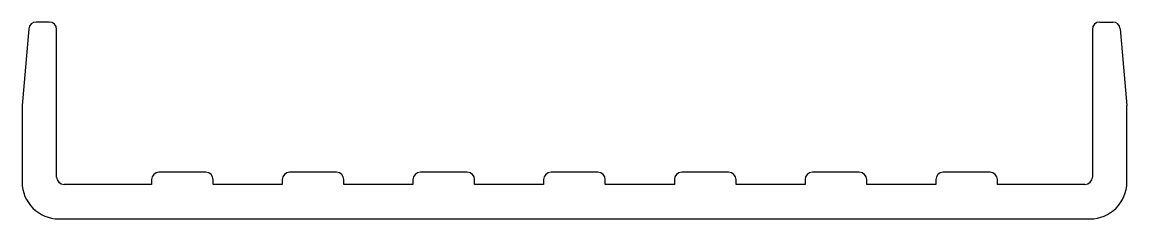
# Model space of a CAD drawing. Extents: x 1779.8 to 1824.6, y 2121.4 to 2129.4.
import ezdxf

# ---------------------------------------------------------------- set-up
doc = ezdxf.new("R2010")
doc.units = 0
doc.layers.get('0').update_dxf_attribs({"linetype": 'CONTINUOUS'})

msp = doc.modelspace()

# ---------------------------------------------------------------- linework, layer by layer
for p, q in [((1780.884, 2129.381), (1780.359, 2129.381)), ((1823.484, 2129.381), (1824.01, 2129.381)), ((1780.06, 2129.107), (1779.786, 2125.994)), ((1781.184, 2123.081), (1781.184, 2129.081)), ((1823.184, 2129.081), (1823.184, 2123.081)), ((1824.309, 2129.107), (1824.583, 2125.994)), ((1779.784, 2125.967), (1779.784, 2122.881)), ((1824.584, 2122.881), (1824.584, 2125.967)), ((1787.234, 2123.281), (1785.334, 2123.281)), ((1792.534, 2123.281), (1790.634, 2123.281)), ((1797.834, 2123.281), (1795.934, 2123.281)), ((1803.134, 2123.281), (1801.234, 2123.281)), ((1808.434, 2123.281), (1806.534, 2123.281)), ((1813.734, 2123.281), (1811.834, 2123.281)), ((1819.034, 2123.281), (1817.134, 2123.281)), ((1785.034, 2122.781), (1781.484, 2122.781)), ((1785.034, 2122.981), (1785.034, 2122.781)), ((1787.534, 2122.781), (1787.534, 2122.981)), ((1790.334, 2122.781), (1787.534, 2122.781)), ((1790.334, 2122.981), (1790.334, 2122.781)), ((1792.834, 2122.781), (1792.834, 2122.981)), ((1795.634, 2122.781), (1792.834, 2122.781)), ((1795.634, 2122.981), (1795.634, 2122.781)), ((1798.134, 2122.781), (1798.134, 2122.981)), ((1800.934, 2122.781), (1798.134, 2122.781)), ((1800.934, 2122.981), (1800.934, 2122.781)), ((1803.434, 2122.781), (1803.434, 2122.981)), ((1806.234, 2122.781), (1803.434, 2122.781)), ((1806.234, 2122.981), (1806.234, 2122.781)), ((1808.734, 2122.781), (1808.734, 2122.981)), ((1811.534, 2122.781), (1808.734, 2122.781)), ((1811.534, 2122.981), (1811.534, 2122.781)), ((1814.034, 2122.781), (1814.034, 2122.981)), ((1816.834, 2122.781), (1814.034, 2122.781)), ((1816.834, 2122.981), (1816.834, 2122.781)), ((1819.334, 2122.781), (1819.334, 2122.981)), ((1822.884, 2122.781), (1819.334, 2122.781)), ((1781.284, 2121.381), (1823.084, 2121.381))]:
    msp.add_line(p, q)
for centre, radius, start, end in [((1780.359, 2129.081), 0.3, 90, 174.9575), ((1780.884, 2129.081), 0.3, 0, 90), ((1823.484, 2129.081), 0.3, 90, 180), ((1824.01, 2129.081), 0.3, 5.0425, 90), ((1780.084, 2125.967), 0.3, 174.9575, 180), ((1824.284, 2125.967), 0.3, 0, 5.0425), ((1781.484, 2123.081), 0.3, 180, 270), ((1785.334, 2122.981), 0.3, 90, 180), ((1787.234, 2122.981), 0.3, 0, 90), ((1790.634, 2122.981), 0.3, 90, 180), ((1792.534, 2122.981), 0.3, 0, 90), ((1795.934, 2122.981), 0.3, 90, 180), ((1797.834, 2122.981), 0.3, 0, 90), ((1801.234, 2122.981), 0.3, 90, 180), ((1803.134, 2122.981), 0.3, 0, 90), ((1806.534, 2122.981), 0.3, 90, 180), ((1808.434, 2122.981), 0.3, 0, 90), ((1811.834, 2122.981), 0.3, 90, 180), ((1813.734, 2122.981), 0.3, 0, 90), ((1817.134, 2122.981), 0.3, 90, 180), ((1819.034, 2122.981), 0.3, 0, 90), ((1822.884, 2123.081), 0.3, 270, 0), ((1781.284, 2122.881), 1.5, 180, 270), ((1823.084, 2122.881), 1.5, 270, 360)]:
    msp.add_arc(centre, radius, start, end)

doc.saveas('drawing.dxf')
